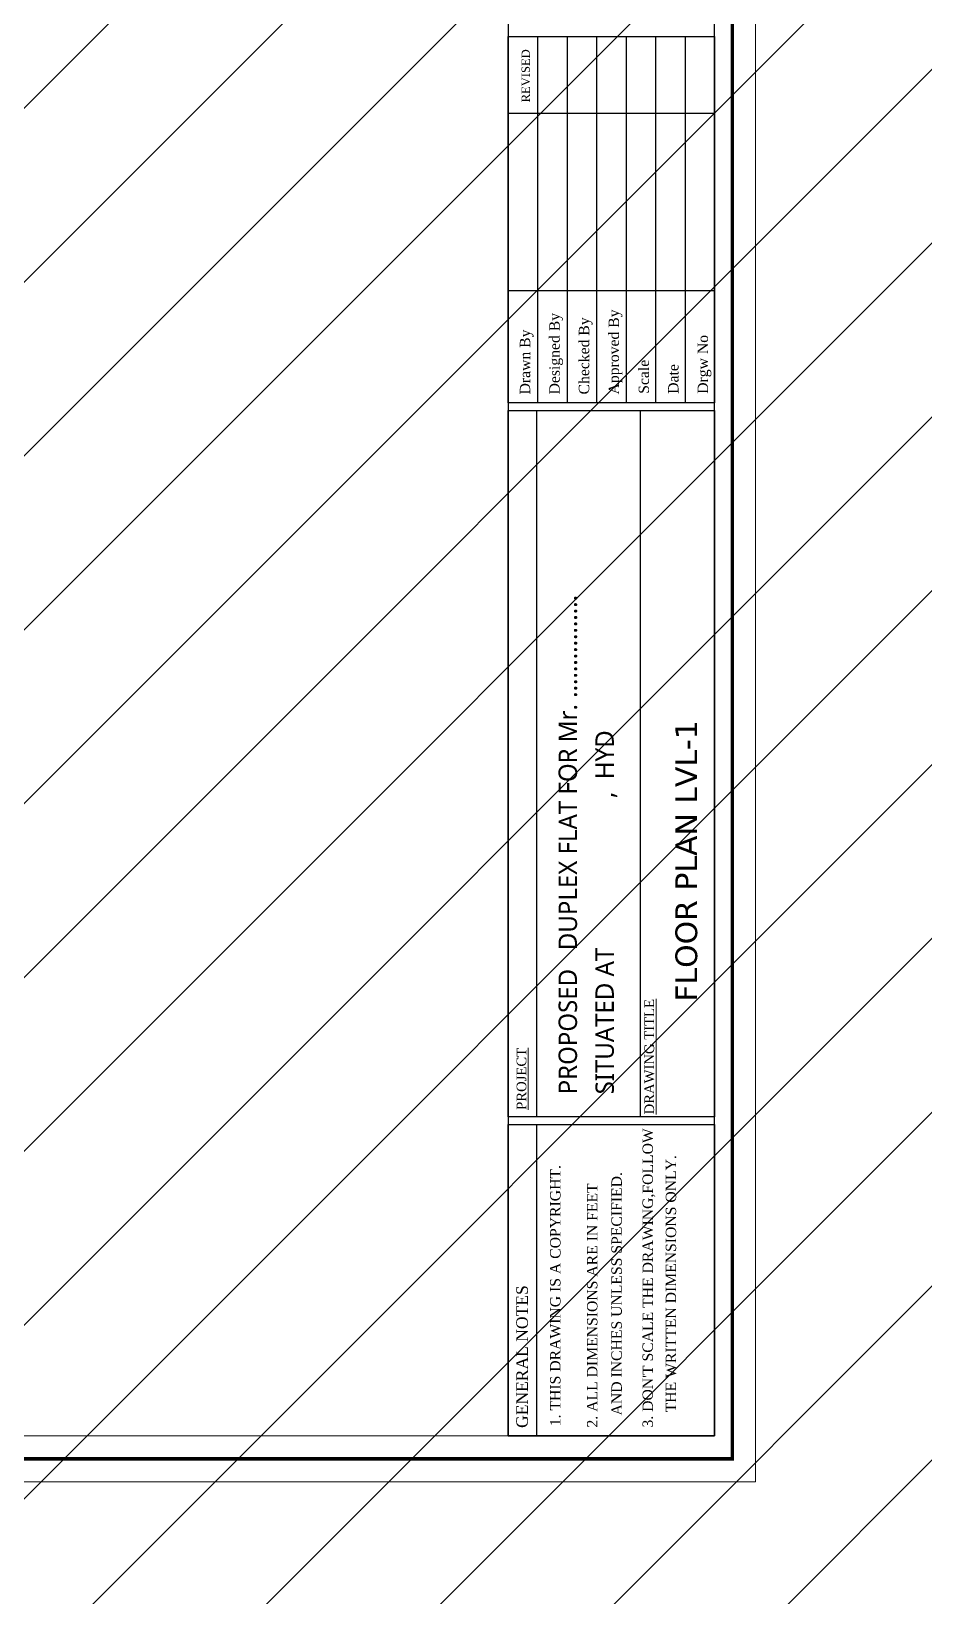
# Model space of a CAD drawing. Header units: inches. Extents: x -179 to 4134, y -2155 to 815.
# Drawn here: x 728.5 to 959.2, y -960 to -555.7 of the extents above; entities that cross this region are included whole.
import ezdxf
from ezdxf.enums import TextEntityAlignment as Align

# ---------------------------------------------------------------- set-up
doc = ezdxf.new("R2010")
doc.units = ezdxf.units.IN
doc.header["$LTSCALE"] = 5
doc.layers.add('title', color=7, linetype='Continuous', lineweight=5)
doc.styles.add('raj', font='times.ttf')
doc.styles.add('TNR', font='trebuc.ttf')

msp = doc.modelspace()

# ---------------------------------------------------------------- hatches: boundary and pattern name
at = {"lineweight": 15, "ltscale": 0.25, "transparency": 33554687}
h = msp.add_hatch(dxfattribs=at)
h.set_pattern_fill('ANSI31', color=256, scale=10)
h.paths.add_polyline_path([(-179.41, 814.5), (2097.9, 814.5), (2097.9, -2154.98), (-179.41, -2154.98)])

# ---------------------------------------------------------------- linework, layer by layer
at = {"layer": 'title', "lineweight": 25}
for p, q in [((859.25, -557.01), (859.25, -651.6)), ((866.88, -557.01), (866.88, -651.6)), ((874.5, -557.01), (874.5, -651.6)), ((882.12, -557.01), (882.12, -651.6)), ((889.74, -557.01), (889.74, -651.6)), ((897.36, -557.01), (897.36, -651.6)), ((851.72, -576.8), (905.08, -576.8)), ((851.63, -622.58), (904.99, -622.58))]:
    msp.add_line(p, q, dxfattribs=at)
at = {"layer": 'title', "linetype": 'Continuous', "lineweight": -3}
for p, q in [((859.02, -836.03), (859.02, -653.61)), ((885.81, -836.03), (885.81, -653.61)), ((859.02, -918.41), (859.02, -838.03))]:
    msp.add_line(p, q, dxfattribs=at)
at = {"layer": 'title'}
for points in [[(915.51, -930.3), (915.51, -312.31), (41.49, -312.31), (41.49, -930.3)], [(904.99, -322.83), (52.01, -322.83), (52.01, -918.41), (904.99, -918.41)]]:
    msp.add_lwpolyline(points, close=True, dxfattribs=at)
at = {"layer": 'title', "color": 7, "linetype": 'Continuous', "const_width": 0.902}
msp.add_lwpolyline([(909.57, -318.25), (47.42, -318.25), (47.42, -924.37), (909.57, -924.37)], close=True, dxfattribs=at)
at = {"layer": 'title', "lineweight": -3}
for points in [[(851.63, -322.83), (851.63, -918.41), (904.99, -918.41), (904.99, -322.83)], [(851.63, -651.6), (851.63, -557.01), (904.99, -557.01), (904.99, -651.6)]]:
    msp.add_lwpolyline(points, close=True, dxfattribs=at)
at = {"layer": 'title', "linetype": 'Continuous', "lineweight": -3}
for points in [[(851.63, -836.03), (851.63, -653.61), (904.99, -653.61), (904.99, -836.03)], [(851.63, -918.41), (851.63, -838.03), (904.99, -838.03), (904.99, -918.41)]]:
    msp.add_lwpolyline(points, close=True, dxfattribs=at)

# ---------------------------------------------------------------- texts
at = {"layer": 'title', "style": 'raj'}
for s, height, p in [('REVISED', 2.148, (855.11, -574)), ('Designed By', 2.6844, (862.28, -649.46)), ('Checked By', 2.684, (869.9, -649.46)), ('Approved By', 2.6844, (877.6, -649.46)), ('Drawn By', 2.684, (854.66, -649.46)), ('Drgw No', 2.684, (900.59, -649.29)), ('Scale ', 2.684, (885.35, -649.29)), ('Date', 2.684, (892.97, -649.29))]:
    msp.add_text(s, height=height, rotation=90, dxfattribs=at).set_placement(p, align=Align.TOP_LEFT)
at = {"layer": 'title', "insert": (864.68, -655.58), "char_height": 4.7571, "width": 174.6611, "attachment_point": 3, "rotation": 90, "line_spacing_factor": 1.200437, "style": 'TNR'}
msp.add_mtext('\\pxql;PROPOSED   DUPLEX FLAT FOR Mr. ................ \\PSITUATED AT                        ,  HYD', dxfattribs=at)
at = {"layer": 'title', "lineweight": 15, "insert": (894.85, -811.21), "char_height": 5.6233, "width": 237.7109, "attachment_point": 1, "rotation": 90, "line_spacing_factor": 0.80054, "style": 'raj'}
msp.add_mtext('{\\fVerdana|b0|i0|c0|p34;  FLOOR PLAN LVL-1}', dxfattribs=at)
at = {"layer": 'title', "linetype": 'Continuous', "attachment_point": 2, "rotation": 90, "style": 'raj'}
for s, insert, char_height, width in [('\\A1;\\pxql;{\\LDRAWING TITLE}', (886.85, -806.01), 2.5122, 58.8322), ('\\A1;\\pxql;{\\LPROJECT}', (853.83, -804.84), 2.5122, 58.8322), ('\\A1;\\pxql;GENERAL NOTES', (853.75, -881.3), 2.9984, 70.2183)]:
    msp.add_mtext(s, dxfattribs=dict(at, insert=insert, char_height=char_height, width=width))
at = {"layer": 'title', "char_height": 2.6844, "attachment_point": 1, "rotation": 90, "style": 'raj'}
for s, insert, width in [("\\A1;3. DON'T SCALE THE DRAWING,FOLLOW ", (886.36, -916.31), 143.3386), ('\\A1;{\\fTimes New Roman|b0|i0|c0|p18;1. THIS DRAWING IS A COPYRIGHT.}', (862.48, -915.97), 118.8722), ('\\A1;THE WRITTEN DIMENSIONS ONLY. ', (892.35, -912.38), 143.3386), ('\\A1;AND INCHES UNLESS SPECIFIED.', (878.33, -913.18), 143.3386), ('\\A1;2. ALL DIMENSIONS ARE IN FEET ', (872.02, -916.31), 132.402)]:
    msp.add_mtext(s, dxfattribs=dict(at, insert=insert, width=width))

doc.saveas('drawing.dxf')
